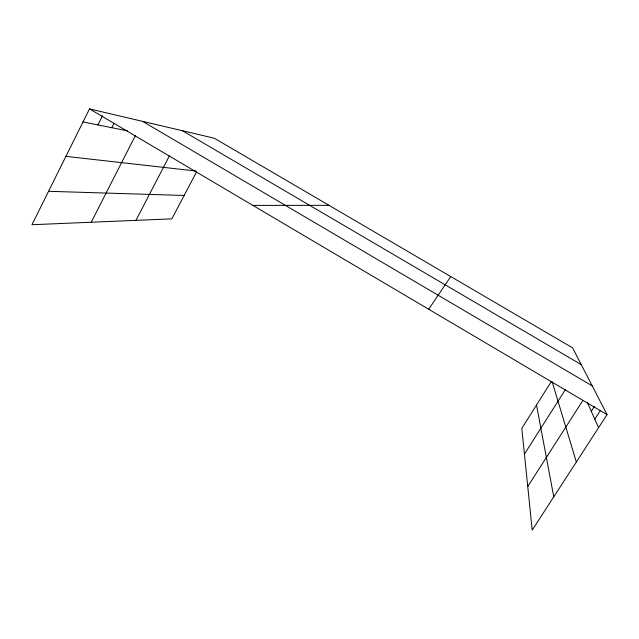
<?xml version="1.0" encoding="UTF-8"?>
<svg xmlns="http://www.w3.org/2000/svg" width="639" height="639" viewBox="0 0 639 639"><rect width="100%" height="100%" fill="white"/><g stroke="black" fill="none" stroke-linecap="round" stroke-linejoin="round"><path stroke-width="0.96" d="M551.321 381.563L521.799 428.378L532.207 530.114L607.05 414.623L572.592 347.848L214.289 138.216L89.508 108.886L31.95 224.72L171.835 218.857L196.508 171.995M97.919 124.924L102.536 115.699M111.793 127.704L113.974 123.367M91.233 222.236L135.492 135.356M135.955 220.359L169.431 155.844M524.427 454.097L565.395 389.59M527.742 486.519L582.832 400.517M591.275 411.316L594.398 406.468M594.797 419.184L600.205 410.805M428.697 309.26L450.759 276.567M252.9 205.407L328.989 205.327M48.556 191.301L184.144 195.47M65.913 156.363L195.997 171.02M83.014 121.945L127.528 130.851M182.458 130.739L581.25 364.621M142.617 121.37L592.209 385.868M89.508 108.886L607.05 414.623M587.241 402.306L598.599 427.667M552.136 381.667L576.338 462.013M536.52 405.03L553.773 496.838"/></g></svg>
